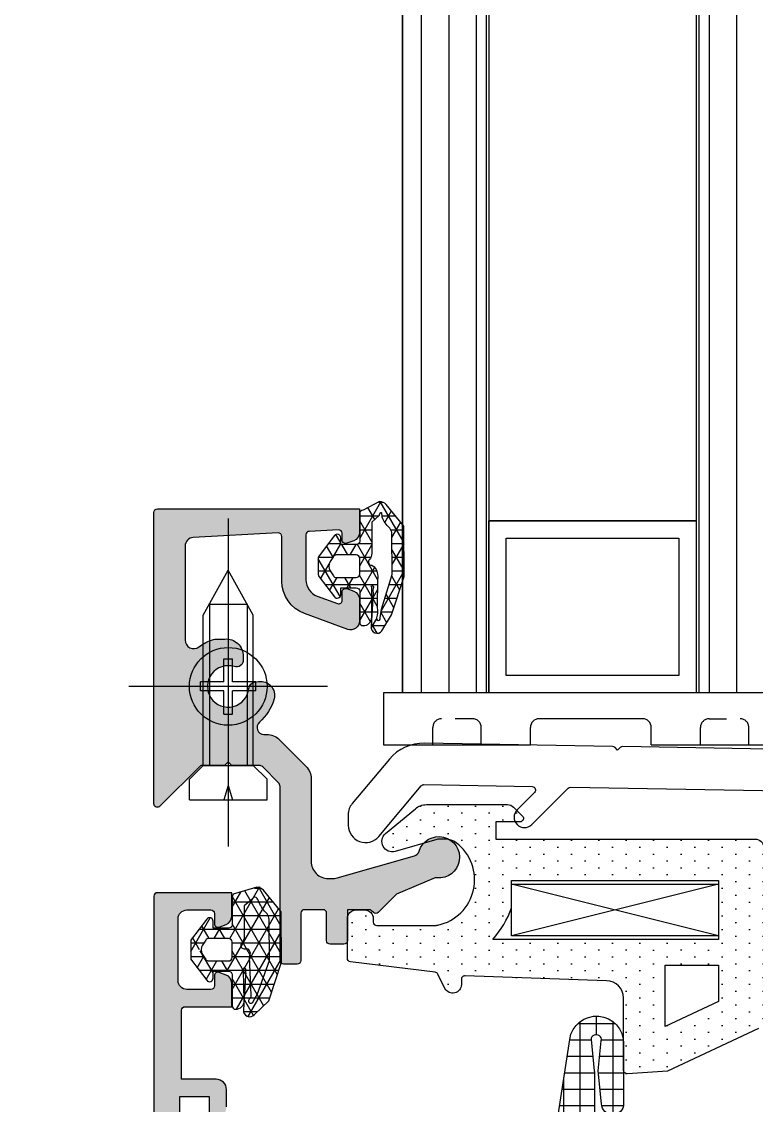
# Model space of a CAD drawing. Header units: inches. Extents: x 21 to 38546, y 13 to 15001.
# Drawn here: x 3337.73 to 3341.99, y 1375.44 to 1381.71 of the extents above; entities that cross this region are included whole.
import ezdxf

# ---------------------------------------------------------------- set-up
doc = ezdxf.new("R2010")
doc.units = ezdxf.units.IN
doc.header["$MEASUREMENT"] = 0
doc.set_wipeout_variables(frame=1)
for name, pattern in [('ACANSTGB', [0.35433070866, 0.15748031496, -0.03937007874, 0.03937007874, -0.03937007874, 0.03937007874, -0.03937007874]), ('AM_ISO08W050', [18, 12, -1.5, 3, -1.5]), ('AM_ISO08W050x2', [9, 6, -0.75, 1.5, -0.75])]:
    doc.linetypes.add(name, pattern=pattern)
for name, color, linetype, lineweight in [('Z_MİM_-KM-GLAZ', 8, 'Continuous', 25), ('Z_MİM_aksesuar_k', 8, 'Continuous', 25), ('Z_MİM_AM_4N', 8, 'Continuous', 25), ('Z_MİM_AM_7N', 8, 'AM_ISO08W050', 25), ('Z_MİM_fitiller_k', 8, 'Continuous', 25), ('Z_MİM_hatch_k', 8, 'Continuous', 25), ('Z_MİM_PROFIL', 8, 'Continuous', 25)]:
    doc.layers.add(name, color=color, linetype=linetype, lineweight=lineweight)

# ---------------------------------------------------------------- blocks, each defined once
blk = doc.blocks.new('*U147')
blk.add_wipeout([(159.9999999999272, 5.000000000788674), (160.0000000001746, -36.50000000109577), (-5.820766091346741e-11, -36.500000001575984), (2.3283064365386963e-10, 5.000000000788674)])
at = {"layer": 'Z_MİM_fitiller_k'}
h = blk.add_hatch(dxfattribs=at)
h.set_pattern_fill('NET', color=256, scale=0.03, angle=-1.27e-14, style=0)
h.set_pattern_definition([(180, (113.319972989324, -112.988790811365), (0, 0.09525), []), (90, (113.319972989324, -112.988790811365), (0.09525, 0), [])])
h.paths.add_polyline_path([(76.26180241584079, -10.80798833752202, -0.9384669523126753), (76.28656220644478, -10.49560838893672), (76.63436021868837, -10.49560838893672, -1), (76.63436021868837, -10.62335605663398), (76.44442334499908, -10.64331922647694), (76.26928436370798, -10.62491137779002, 1.054490106068967), (76.26275807145285, -10.68436754134168), (76.44493617907864, -10.6654572355576, -0.0255410033868164), (76.46532903764164, -10.66441484741086), (77.4126516864053, -10.66441484741086, 0.4142135623730863), (77.6126516864053, -10.46441484741086), (77.6126516864053, -10.23460641512798, -0.4142135623728286), (77.7126516864053, -10.13460641512797), (77.74265168640994, -10.13460641512797, -0.4142135623746352), (77.76265168642857, -10.15460641512332), (77.76265168642857, -10.26460641510935, 0.3924137701569417), (77.78115312285954, -10.28455019379186, 0.0100572451269826), (77.7826516864239, -10.28560838871786), (77.90265168641926, -10.28560838871786, 0.0796367909168971), (77.90890268572836, -10.28460641512798), (77.94265168640995, -10.28460641512798), (77.94265168640995, -10.23355094194563, -0.6128139289239697), (77.97440800975309, -10.21737105129438), (78.05759794410552, -10.28842471637914, -0.219401871965335), (78.09265168640995, -10.36446407209301), (78.09265168640995, -10.56675270535203, -0.2194018750870747), (78.05759794319745, -10.64279206181096), (77.97440802388591, -10.71384571234381, -0.612813920725722), (77.94265170093858, -10.69766582138987), (77.94265170093858, -10.64661044511163), (77.90890293746487, -10.64661044511163, 0.07964012461228), (77.90265168641926, -10.64560838870389), (77.7826516864239, -10.64560838870389, 0.4142135623385485), (77.76265168642857, -10.66560838869924), (77.76265168642857, -11.01733961524593, 0.3178372451861038), (77.74265168640994, -11.04562388649361), (77.74265168640994, -11.10474689065164, 0.1754523787634222), (77.74960504804041, -11.12395242264179), (77.76265168642857, -11.13960838872158), (77.76265168642857, -11.14221097836422, 0.1754523787611168), (77.78582955846795, -11.2062294183314), (77.82801517493789, -11.25685215811396, -0.1754523787606751), (77.83265074935042, -11.2696558461074), (77.83265074935042, -11.34441484741552, -0.4142135623729288), (77.8126507493551, -11.36441484741085), (77.79782103452598, -11.36441484741085, -0.2933329153560253), (77.70690280230481, -11.3060546726702), (77.61582158863311, -11.10718393088468, 0.2523722057577324), (77.46436226411024, -10.99278396847808)])
h.paths.add_polyline_path([(77.81765168545535, -10.55261036274174), (77.92965169990202, -10.55261036274174, 0.4142128141114177), (77.9946516998927, -10.48761052880587), (77.9946516998927, -10.48761036275105), (77.99465181288542, -10.44360636803472, 0.4142137214709829), (77.92965181287144, -10.37860633274691), (77.81765179842478, -10.37860633274691, 0.4142128104179171), (77.7526517984341, -10.44360616586788), (77.75265168544136, -10.48761032745393, 0.4142137214664749)], flags=16)
at = {"layer": 'Z_MİM_hatch_k'}
h = blk.add_hatch(dxfattribs=at)
h.set_pattern_fill('DOTS', color=256, scale=0.05, angle=-1.27e-14, style=0)
h.set_pattern_definition([(180, (119.4037576818722, -103.0068302886556), (-0.0396875, 0.079375), [0, -0.079375])])
h.paths.add_polyline_path([(75.14265168640995, -9.185608388717867, 0.1787385444028137), (75.26265168640529, -9.510569924909262), (75.26265168640529, -9.673935012194905), (75.14829389926743, -9.683940022160877, 0.3888787318532396), (75.10265168641926, -9.7337497570567), (75.10265168641926, -11.23560838871786), (75.00265168641927, -11.23560838871786), (75.00265168641927, -11.09560838872717, 0.6681786379181335), (74.9685095507768, -11.08146625310333), (74.91729634735965, -11.13267945652046, 0.1989123673797937), (74.90265168641926, -11.16803479558007), (74.90265168641926, -11.6376460603919, 0.1763269807082119), (74.92604724209522, -11.70192482134013), (75.07058284495724, -11.8741756452961, 0.8106467724723245), (75.17418663325951, -11.81895002487732), (75.10265168641926, -11.57142544090898), (75.10265168641926, -11.52565470168052, -0.1637529568012499), (75.12299791189145, -11.46519582139012, -0.657279061121785), (75.60265168641926, -11.58328902674989), (75.60265168641926, -11.94560838872718), (75.56265168640527, -11.94560838872718, 0.4142135623730951), (75.51265168640529, -11.99560838872717), (75.51265168640529, -12.04560838872717, 0.4142135623731785), (75.56265168640527, -12.09560838872717), (75.79265168640995, -12.09560838872717, 0.3788661086959389), (75.8125026094378, -12.07804577560314), (75.87406745931366, -11.57664031046593), (75.96668858370974, -11.53032974826789, 0.7914183192452735), (75.94432790394637, -11.43560838871787), (75.89335645659594, -11.43560838871787), (75.89401739413152, -11.41665692296961, -0.0436837065172995), (75.89413896658225, -11.41317100185119), (75.92265168641461, -10.59560838872717, -0.4142135623731366), (76.02265168641459, -10.49560838872718), (76.44120431219928, -10.49560838872718, 0.4348123749606509), (76.46115559322061, -10.47421325924956), (76.44495196355274, -10.24249055939877), (76.19871517751595, -9.714434067673624, 0.267949192431423), (76.15775757530936, -9.685755245854722), (76.02265168641459, -9.673935012194905), (76.02265168641459, -9.510569924909262, 0.1787385444025312), (76.14265168640995, -9.185608388717867), (76.14265168640995, -8.815608388722524, 0.4142135623730533), (76.04265168640995, -8.715608388722515), (75.24265168640994, -8.715608388722515, 0.4142135623730744), (75.14265168640995, -8.815608388722524)])
h.paths.add_polyline_path([(75.38265168640065, -8.955608388736492), (75.90265168641926, -8.955608388736492), (75.90265168641926, -9.185608388717867, -0.2134217652836644), (75.81598501974949, -9.3794009467602, 0.2134217652836706), (75.78265168640064, -9.453936546017992), (75.78265168640064, -9.545608388727176), (75.50265168641927, -9.545608388727176), (75.50265168641927, -9.453936546017992, 0.2134217652836691), (75.4693183530704, -9.3794009467602, -0.2134217652836652), (75.38265168640065, -9.185608388717867)], flags=16)
h.paths.add_polyline_path([(75.34265168640995, -9.94560838872718), (75.68265168640062, -9.94560838872718), (75.68265168640062, -11.25385918310063, 0.1052949977747343), (75.50030975624685, -11.14560838872717), (75.34265168640995, -11.14560838872717)], flags=16)
h.paths.add_polyline_path([(75.83265168640064, -9.94560838872718), (76.04170283324783, -9.94560838872718), (76.18625820727321, -10.25560838873649), (75.83265168640064, -10.25560838873649)], flags=16)
h = blk.add_hatch(dxfattribs=at)
h.set_pattern_fill('NET3', color=256, scale=0.025, angle=89.99999999999999, style=0)
h.set_pattern_definition([(90, (-147400.9116355476, -66468.22480817582), (-0.079375, 0), []), (149.9999999999999, (-147400.9116355476, -66468.22480817582), (-0.0396875, -0.0687407664253898), []), (210, (-147400.9116355476, -66468.22480817582), (0.0396875, -0.0687407664253899), [])])
h.paths.add_polyline_path([(73.58241674877934, -11.7660010254957), (73.80454994941827, -11.83983943266945), (73.89710411255945, -11.89517842009815, -0.7702234241018627), (73.87018898191162, -11.95741342674159), (73.67422835476464, -11.94664450711721, -0.0006406272235412), (73.67410242556359, -11.94666812822839, -0.1257904772710704), (73.64939034216803, -11.94503158584854, 0.8555699995164774), (73.63719439535635, -11.95779333140386, -0.1962615682786721), (73.65609261899955, -11.95408433638664), (73.81982485362094, -11.95470410809071, -0.4117632478994036), (73.8673703640117, -12.00467025563272, -0.4056575530331353), (73.84737894838908, -12.02408433640526), (73.66737894838442, -12.02408433640526, 0.414213562373761), (73.64737894838908, -12.04408433637732), (73.64737894838908, -12.13435133586323), (73.68739303488981, -12.13435133586323, -0.7159756942959973), (73.69959401007509, -12.17019861336017), (73.58304400091292, -12.25993161392549, -0.1655176740834594), (73.57084302577422, -12.26408433639595), (73.47391486886191, -12.26408433639595, -0.1655176740834616), (73.4617138937232, -12.25993161392549), (73.34516388456103, -12.17019861336017, -0.715975694295998), (73.3573648597463, -12.13435133586323), (73.39737894838908, -12.13435133586323), (73.39737894838908, -12.04408433637732, 0.4142135623727623), (73.37737894839374, -12.02408433640526), (73.21737894838442, -12.02408433640526, -0.4142135623729288), (73.19737894838909, -12.00408433638664), (73.14823437345913, -11.90881868573056, -0.2183144970098696), (73.16560371703234, -11.87093412079998), (73.29006080942926, -11.76848471574635)])
h.paths.add_polyline_path([(73.3346296052332, -11.8381086105263, 0.1774617136557717), (73.30242370512569, -11.85022224136779), (73.28598595642252, -11.8643803696396, -0.2035105820344177), (73.21925113977629, -11.89586035171675, 0.7326565381488181), (73.21316992567155, -11.90332560171524, 0.4103633607472748), (73.21989094064338, -11.90812410309596, 0.4164829174914815), (73.22836157287237, -11.91153984591515), (73.26737894838442, -11.95408433638664), (73.44811302929881, -11.95408433638664, -0.1962615682788122), (73.48310573989292, -11.96837005068232, 0.6644946977371342), (73.51710282413987, -11.95408433638664), (73.52518983612535, -11.94033085417618, -0.2190930893685969), (73.59873333213615, -11.92037683094537), (73.76213560843605, -11.9224759479534, -0.1376462474072802), (73.82062064179917, -11.92686642250197, 1.387643710251261), (73.82168633566471, -11.90580573843476), (73.77145886154612, -11.89722797139698), (73.57099198006324, -11.83610060983488)], flags=16)
h.paths.add_polyline_path([(73.45737894837511, -12.04408433637732), (73.45737894837511, -12.15986787330044, 0.2558587809020803), (73.46660558265866, -12.17671823208371), (73.49544553287559, -12.19515720631612, 0.2923544259041921), (73.54931236050324, -12.19515720671194), (73.57815231388669, -12.17671823124552, 0.2558587844404029), (73.58737894837977, -12.15986787234584), (73.58737894837977, -12.04408433637732, 0.4142135623729288), (73.56737894838444, -12.02408433640526), (73.47737894839373, -12.02408433640526, 0.4142135623729288)], flags=16)
h = blk.add_hatch(dxfattribs=at)
h.set_pattern_fill('NET3', color=256, scale=0.025, angle=89.99999999999999, style=0)
h.set_pattern_definition([(90, (-147400.1068613785, -66467.18749239597), (-0.079375, 0), []), (149.9999999999999, (-147400.1068613785, -66467.18749239597), (-0.0396875, -0.0687407664253898), []), (210, (-147400.1068613785, -66467.18749239597), (0.0396875, -0.0687407664253899), [])])
h.paths.add_polyline_path([(75.86767063759034, -12.78316386914963), (75.86767063759034, -12.87343086863552), (75.90768472413765, -12.87343086863552, -0.7159756942820561), (75.91988569927634, -12.90927814615576), (75.79794191262917, -13.00316386916825), (75.68739936045603, -13.00316386916825), (75.56545557378558, -12.90927814615576, -0.715975694318572), (75.57765654892427, -12.87343086863552), (75.61767063759034, -12.87343086863552), (75.61767063759034, -12.78316386914963, 0.4142135623730951), (75.597670637595, -12.76316386915428), (75.42354391346453, -12.76316386915428), (75.3758102245978, -12.60061850277857), (75.52321477375227, -12.47927942867541), (75.81557071307905, -12.47679573842475), (76.03770391374124, -12.55063414559851), (76.117395801784, -12.63425795287044, -0.6970673224272581), (76.09713187251471, -12.69685847298393), (76.06876807186053, -12.72319400091805, -0.9729203204206934), (76.06767063759034, -12.76316386915428), (75.88767063758569, -12.76316386915428, 0.4142135623730951)])
h.paths.add_polyline_path([(75.80767063760429, -12.76316386915428), (75.80767063760429, -12.90989866687602), (75.74267063563457, -12.95145675903336), (75.67767063759966, -12.90989866757451), (75.67767063759966, -12.76316386915428)], flags=16)
h.paths.add_polyline_path([(76.00498600058489, -12.65472455080749, -0.1671280300204171), (76.02159692685818, -12.65764938399812), (76.01953244762262, -12.65407477659323)], flags=16)
at = {"layer": 'Z_MİM_PROFIL'}
h = blk.add_hatch(color=256, dxfattribs=at)
h.paths.add_polyline_path([(79.79436741516692, -11.36560838869924), (78.91265168640528, -11.36560838869923), (78.03093595766694, -11.36560838869923, -0.8430389971078458), (77.97265168641461, -11.3556083887132), (77.97265168641461, -11.33560838871786), (78.02976860107155, -11.12244516126962), (78.0579239364597, -11.11490096189232, 0.5731460966447334), (78.06690186959456, -11.08157513251213), (78.02786092852475, -11.04253419146558, 0.1763269807107753), (78.01546190775697, -11.03675243312177), (77.77526635871033, -11.01573804556543, 0.4400105308898908), (77.74265168640994, -11.04562388649361), (77.74265168640994, -11.10474689065164, 0.1754523787634017), (77.74960504804041, -11.12395242264179), (77.84265168640995, -11.23560838871786), (77.84265168640995, -11.36721678839681), (77.7463933707564, -11.38246260783785, 0.3689194771093498), (77.71265074935508, -11.421970141471), (77.71265074935508, -11.5434659565814, 0.4610063144275281), (77.75890812795842, -11.58297349019126), (78.08952112299156, -11.53060953600948, -0.461006314427708), (78.11264981228159, -11.55036330281442), (78.11264981228159, -12.25561026283691), (78.14264793816254, -12.28560838871786), (78.11264981228159, -12.31560651459881), (78.11264981228159, -13.04560838872717), (77.75265168641927, -13.04560838872717), (77.75265168641927, -12.85560838873648, 0.4142135623730949), (77.69265168640995, -12.79560838872717), (77.57265168641459, -12.79560838872717, 0.4142135623733172), (77.51265168640529, -12.85560838873648), (77.51265168640529, -12.89560838872717), (77.6326516864239, -12.89560838872717), (77.6326516864239, -13.06560838872252), (76.59265168640995, -13.06560838872252), (76.59265168640995, -12.89560838872717), (76.7126516864053, -12.89560838872717), (76.7126516864053, -12.85560838873648, 0.4142135623733172), (76.65265168641926, -12.79560838872717), (76.55265168641927, -12.79560838872717, 0.4142135623724292), (76.49265168640994, -12.85560838873648), (76.49265168640994, -13.05560838873649), (76.09265168640995, -13.05560838873649, -0.4142135623721794), (76.07265168641457, -13.03560838871786), (76.07265168641457, -12.76560838872251), (75.93589650770882, -12.76560838872251, 0.3129018860481769), (75.88906289824517, -12.79809801965172), (75.87391824262448, -12.83860424109885, 0.5233430778442544), (75.89265168640995, -12.86560838872252), (75.95265168641927, -12.86560838872252, -0.414213562372887), (75.9726516864146, -12.88560838871785), (75.9726516864146, -13.02560838870855, -0.4142135623731618), (75.92265168641461, -13.07560838870854), (75.56265168640527, -13.07560838870854, -0.4142135623730951), (75.51265168640529, -13.02560838870855), (75.51265168640529, -12.88560838871785, -0.4142135623730951), (75.53265168642392, -12.86560838872252), (75.59265168640995, -12.86560838872252, 0.5233430778443291), (75.6113851301954, -12.83860424109885), (75.5962404745747, -12.79809801965172, 0.3129018860480437), (75.54940686511108, -12.76560838872251), (75.4126516864053, -12.76560838872251), (75.4126516864053, -13.19560838872718, 0.4142135623730951), (75.43265168642392, -13.21560838872251), (82.39265168640995, -13.21560838872253, 0.4142135623722627), (82.41265168640528, -13.19560838872718), (82.41265168640528, -12.76560838872252), (82.27589650769949, -12.76560838872252, 0.3129018860483042), (82.22906289825914, -12.79809801965172), (82.21391824263846, -12.83860424109886, 0.5233430778443291), (82.23265168642392, -12.86560838872252), (82.29265168640995, -12.86560838872252, -0.4142135623722627), (82.3126516864053, -12.88560838871787), (82.3126516864053, -13.02560838870855, -0.4142135623730951), (82.26265168640528, -13.07560838870856), (81.90265168641928, -13.07560838870856, -0.4142135623731282), (81.85265168641926, -13.02560838870855), (81.85265168641926, -12.88560838871787, -0.4142135623744271), (81.87265168641459, -12.86560838872252), (81.93265168642392, -12.86560838872252, 0.5233430778433408), (81.95138513020937, -12.83860424109886), (81.9362404745887, -12.79809801965172, 0.3129018860482419), (81.88940686512504, -12.76560838872252), (81.75265168641926, -12.76560838872252), (81.75265168641926, -13.03560838871786, -0.4142135623730951), (81.73265168642394, -13.05560838873649), (81.33265168642392, -13.05560838873649), (81.33265168642392, -12.8556083887365, 0.414213562373095), (81.27265168641459, -12.79560838872717), (81.17265168641461, -12.79560838872717, 0.4142135623735391), (81.1126516864053, -12.8556083887365), (81.1126516864053, -12.89560838872717), (81.23265168642392, -12.89560838872717), (81.23265168642392, -13.06560838872252), (80.19265168640995, -13.06560838872252), (80.19265168640995, -12.89560838872717), (80.31265168640527, -12.89560838872717), (80.31265168640527, -12.8556083887365, 0.4142135623726512), (80.25265168641928, -12.79560838872717), (80.13265168642388, -12.79560838872717, 0.4142135623733723), (80.07265168641457, -12.8556083887365), (80.07265168641457, -13.04560838872717), (79.71265356052898, -13.04560838872717), (79.71265356052898, -12.31560651459882), (79.68265543467132, -12.28560838871786), (79.71265356052898, -12.25561026283691), (79.71265356052898, -11.55036330281442, -0.4610063144275047), (79.7357822498423, -11.53060953600949), (80.06639524487544, -11.58297349019128, 0.4610063144277004), (80.11265262347878, -11.5434659565814), (80.11265262347878, -11.421970141471, 0.3689194771094593), (80.07891000207745, -11.38246260783786), (79.98265168642392, -11.36721678839681), (79.98265168642392, -11.23560838871786), (80.07569832479346, -11.12395242264179, 0.175452378762938), (80.08265168642392, -11.10474689065164), (80.08265168642392, -11.04562388649361, 0.4400105308894535), (80.05003701412352, -11.01573804556543), (79.8098414650769, -11.03675243312179, 0.1763269807108412), (79.79744244428583, -11.04253419146559), (79.75840150323928, -11.08157513251214, 0.5731460966434648), (79.76737943637417, -11.11490096189233), (79.79553477176229, -11.12244516126962), (79.85265168641926, -11.33560838871787), (79.85265168641926, -11.3556083887132, -0.8430389971075625)])
h.paths.add_polyline_path([(79.54265356053365, -11.52560838870855), (79.54265356053365, -11.72560838870855), (79.5726535605383, -11.72560838870855), (79.5726535605383, -12.84560838872718), (79.54265356053365, -12.84560838872718), (79.54265356053365, -13.04560838872717), (78.91265168640528, -13.04560838872717), (78.28264981230022, -13.04560838872717), (78.28264981230022, -12.84560838872717), (78.25264981229556, -12.84560838872717), (78.25264981229556, -11.72560838870855), (78.28264981230022, -11.72560838870855), (78.28264981230022, -11.52560838870855), (78.91265168640528, -11.52560838870855)], flags=16)
blk.add_hatch(color=256, dxfattribs=at).paths.add_polyline_path([(74.6758206001832, -12.94496769181137), (74.6758206001832, -12.80682159215362), (74.65460739674745, -12.78560838871786), (74.6758206001832, -12.7643951852821), (74.6758206001832, -12.60739409867824, -0.1989123673796583), (74.68460739675209, -12.58618089524248), (74.77638181153452, -12.49440648046007, -0.1989123673796573), (74.79759501497028, -12.48561968389117), (75.80579323627751, -12.48561968389117, 0.4142135623730951), (75.82579323627287, -12.46561968389584), (75.82579323627287, -12.38561968389118, 0.4142135623730951), (75.80579323627751, -12.36561968389583), (75.53092313465896, -12.36561968389583, -0.3985597294799732), (75.5109520073165, -12.34669396132381), (75.5109520073165, -12.23560838871786, -0.4142135623730951), (75.53095200731184, -12.21560838872251), (75.6909422974917, -12.21560838872251, 0.4142135623730951), (75.71094229748705, -12.19560838872718), (75.71094229748705, -12.11572705977747, 0.4141803693271335), (75.69094456407474, -12.09572705989854), (75.51094857520657, -12.09570666104706), (75.51096146017079, -11.9691326833578, -0.1989153645609582), (75.5168209272786, -11.95499098105506), (75.52682206049793, -11.94499211441876, 0.4142135626245717), (75.52682526594725, -11.91670784335734), (75.42048987735761, -11.81034835018369), (75.32992892590119, -11.59693287592532, -0.1254158171072058), (75.32694182136328, -11.5774042194957, 2.106030981733381), (75.17203190025174, -11.68032756806502, -0.2530742781452963), (75.19865604670484, -11.70751779852585), (75.32710330028785, -12.15565828005934, -0.0699239148888757), (75.33097400701371, -12.18322130129823), (75.33097172082634, -12.20567944538931, -0.4142169399714054), (75.23096038837684, -12.3056692650091), (74.75204755055019, -12.30561499004403, 0.1989418209201258), (74.68132553949253, -12.33490431127289), (74.52510992205934, -12.49111992870608, 0.1989123673893419), (74.49582060017855, -12.56183060682529), (74.49582060017855, -12.57884637196699, -0.6935635662320365), (74.42564363837009, -12.60510186618345, 0.1483543887767442), (74.29037604836049, -12.5202552256888, 0.5442046013671228), (74.19035762912827, -12.60996363028103), (74.19394230275647, -12.6325963689495, 0.3419987133351463), (74.22963163376552, -12.66615633997286, -2.811597421770104), (74.10351998122641, -12.75019988548161, 0.5049270827221914), (74.06530096632196, -12.69839705103227), (74.04364493683677, -12.69839705103227, 0.4358026577830474), (73.94391231449553, -12.80570485808572), (73.94391231449553, -12.85582476302666, 0.0760027641212679), (73.94619641845347, -12.87076441713293, 0.0842855562612514), (73.98954143932788, -12.95575764244573, -0.6167473776035484), (73.94942993290024, -13.03560838871786), (73.40556359634502, -13.03560838871786, -0.3989595459730369), (73.35563211961416, -12.98822518654783), (73.32987002342706, -12.49665510784985, -0.4296339059675331), (73.34984261411006, -12.47560838870855), (73.60848247151587, -12.47560838870855, 0.3152987888766703), (73.7964209956699, -12.34401241738965), (73.88788781528126, -12.09270939589629, 0.5205670505544223), (73.84090318422531, -12.02560838870855), (73.71414800552884, -12.02560838870855, 0.3129018860615769), (73.66731439606521, -12.05809801966102), (73.65216974044449, -12.09860424110816, 0.5233430778285876), (73.67090318422997, -12.12560838870854), (73.71964926830258, -12.12560838870854, -0.5205670505590173), (73.7384431207203, -12.15244879159296), (73.69572698749835, -12.26981040304677, -0.3152987888726921), (73.60175772543299, -12.33560838871786), (73.34040921385167, -12.33560838871786, -0.398959546003248), (73.32043662314534, -12.31665510782191), (73.31152730068423, -12.14665510784985, -0.4296339059366617), (73.33149989136724, -12.12560838870854), (73.37090318422996, -12.12560838870854, 0.5233430778285851), (73.38963662801542, -12.09860424110816), (73.37449197239475, -12.05809801966102, 0.3129018860615789), (73.32765836293109, -12.02560838870855), (73.19090318422529, -12.02560838870855), (73.19090318422529, -13.19560838872718, 0.4142135623730951), (73.21090318422065, -13.21560838872251), (74.8981770258746, -13.21560838872251, 0.6681786379370993), (74.91231916149844, -13.18146625310333)])
at = {"linetype": 'ACANSTGB', "ltscale": 0.01}
for p, q in [((74.55579896337585, -9.770608388727174), (74.45579896337587, -9.770608388727174)), ((74.40579896337584, -10.00060838870855), (74.40579896337584, -9.82060838872718)), ((74.55579896337585, -10.05060838870855), (74.45579896337587, -10.05060838870855)), ((74.55579896337585, -11.32060838872718), (74.45579896337587, -11.32060838872718)), ((74.40579896337584, -11.37060838872717), (74.40579896337584, -11.55060838870855)), ((74.55579896337585, -11.60060838870855), (74.45579896337587, -11.60060838870855))]:
    blk.add_line(p, q, dxfattribs=at)
for p, q in [((74.55579896337585, -10.33560838871786), (74.45579896337587, -10.33560838871786)), ((74.40579896337584, -10.38560838871786), (74.40579896337584, -10.98560838871786)), ((74.55579896337585, -11.03560838871786), (74.45579896337587, -11.03560838871786)), ((74.6758206001832, -12.64060838872251), (74.75582060018786, -12.56060838871787)), ((74.8758206001832, -12.56060838871787), (74.75582060018786, -12.56060838871787)), ((74.8758206001832, -13.01060838871785), (74.8758206001832, -12.56060838871787)), ((73.80582060018787, -12.64060838872251), (73.54582060017857, -12.78560838871786)), ((74.6758206001832, -12.64060838872251), (73.80582060018787, -12.64060838872251)), ((74.24367702588205, -12.62560838873183), (74.19267702588112, -12.62560838873183)), ((74.19267702588112, -12.62560838873183), (74.19267702588112, -12.76010838872904)), ((74.24367702588205, -12.62560838873183), (74.24367702588205, -12.76010838872904)), ((74.6758206001832, -12.93060838873649), (74.6758206001832, -12.64060838872251)), ((73.80582060018787, -12.93060838873649), (73.54582060017857, -12.78560838871786)), ((74.05817702588392, -12.81110838872996), (74.05817702588392, -12.76010838872904)), ((74.19267702588112, -12.76010838872904), (74.05817702588392, -12.76010838872904)), ((74.37817702587927, -12.76010838872904), (74.24367702588205, -12.76010838872904)), ((74.37817702587927, -12.81110838872996), (74.37817702587927, -12.76010838872904)), ((74.79245592072839, -12.78560838871786), (74.8758206001832, -12.76040381617064)), ((74.79245592072839, -12.78560838871786), (74.8758206001832, -12.81082694409565)), ((74.19267702588112, -12.81110838872996), (74.05817702588392, -12.81110838872996)), ((74.19267702588112, -12.81110838872996), (74.19267702588112, -12.94560838872718)), ((74.24367702588205, -12.81110838872996), (74.24367702588205, -12.94560838872718)), ((74.37817702587927, -12.81110838872996), (74.24367702588205, -12.81110838872996)), ((74.6758206001832, -12.93060838873649), (73.80582060018787, -12.93060838873649)), ((74.24367702588205, -12.94560838872718), (74.19267702588112, -12.94560838872718)), ((74.6758206001832, -12.93060838873649), (74.75582060018786, -13.01060838871785)), ((74.8758206001832, -13.01060838871785), (74.75582060018786, -13.01060838871785))]:
    blk.add_line(p, q)
blk.add_lwpolyline([(74.55579896337585, -10.33560838871786), (74.55579896337585, -9.485608388717864), (74.25579896337584, -9.485608388717864), (74.25579896337584, -11.88560838871785), (74.55579896337585, -11.88560838871785), (74.55579896337585, -11.03560838871786)])
blk.add_circle((74.21817702586995, -12.78560838871786), 0.225)
for centre, start, end in [((74.45579896337587, -9.82060838872718), 90.00000000000006, 180), ((74.45579896337587, -10.00060838870855), 180, 270), ((74.45579896337587, -11.37060838872717), 90.00000000000006, 180), ((74.45579896337587, -11.55060838870855), 180, 270)]:
    blk.add_arc(centre, 0.05, start, end, dxfattribs=at)
for centre, start, end in [((74.45579896337587, -10.38560838871786), 90.00000000000006, 180), ((74.45579896337587, -10.98560838871786), 180, 270)]:
    blk.add_arc(centre, 0.05, start, end)
at = {"layer": 'Z_MİM_aksesuar_k'}
for p, q in [((74.25579896337584, -9.575608388708543), (74.25579896337584, -11.77560838870855)), ((14.77162963617591, -9.84252362419069), (74.25579896337584, -9.842523624190704)), ((75.6626516864053, -9.94560838872718), (75.3626516864053, -11.14560838872717)), ((75.3626516864053, -9.94560838872718), (75.6626516864053, -11.14560838872717)), ((14.77162963617591, -10.00127362418138), (74.25579896337584, -10.00127362418139)), ((14.77162963617591, -10.06002362417206), (74.25579896337584, -10.06002362417207)), ((14.77162963617591, -10.07560838870853), (74.25579896337584, -10.07560838870854)), ((73.26011737383669, -10.07560838870854), (73.26011737383669, -11.27560838870855)), ((14.77162963617591, -11.27560838870853), (74.25579896337584, -11.27560838870855)), ((14.77162963617591, -11.291193153245), (74.25579896337584, -11.29119315324502)), ((14.77162963617591, -11.34994315325897), (74.25579896337584, -11.34994315325899)), ((14.77162963617591, -11.50869315327294), (74.25579896337584, -11.50869315327295)), ((14.77162963617591, -11.66744315326363), (74.25579896337584, -11.66744315326365)), ((14.77162963617591, -11.77560838870853), (74.25579896337584, -11.77560838870855)), ((74.25579896337584, -11.77560838870855), (14.77162963617591, -11.77560838870853))]:
    blk.add_line(p, q, dxfattribs=at)
for points in [[(75.6626516864053, -11.14560838872717), (75.3626516864053, -11.14560838872717), (75.3626516864053, -9.94560838872718), (75.6626516864053, -9.94560838872718)], [(73.26011737383669, -10.07560838870854), (74.25579896337584, -10.07560838870854), (74.25579896337584, -11.27560838870855), (73.26011737383669, -11.27560838870855)], [(73.36011737383669, -10.17560838870855), (74.15579896337584, -10.17560838870855), (74.15579896337584, -11.17560838870855), (73.36011737383669, -11.17560838870855)]]:
    blk.add_lwpolyline(points, close=True, dxfattribs=at)
at = {"layer": 'Z_MİM_AM_4N'}
for p, q in [((73.74126887604359, -12.67660838873276), (74.6758206001832, -12.67660838873276)), ((73.74126887604359, -12.89460838872624), (73.74126887604359, -12.67660838873276)), ((73.74126887604359, -12.89460838872624), (74.6758206001832, -12.89460838872624))]:
    blk.add_line(p, q, dxfattribs=at)
at = {"layer": 'Z_MİM_AM_7N', "linetype": 'AM_ISO08W050x2'}
for p, q in [((74.21817702586995, -12.21060838871786), (74.21817702586995, -13.36060838871786)), ((73.24582060017855, -12.78560838871786), (75.14582060017855, -12.78560838871786)), ((73.64317702586995, -12.78560838871786), (74.79317702586995, -12.78560838871786))]:
    blk.add_line(p, q, dxfattribs=at)
at = {"layer": 'Z_MİM_fitiller_k'}
blk.add_lwpolyline([(77.46436226411024, -10.99278396847808), (76.26180241584079, -10.80798833752202, -0.9384669523134814), (76.28656220644478, -10.49560838893672), (76.63436021868837, -10.49560838893672, -0.9999999999999998), (76.63436021868837, -10.62335605663398), (76.44442334499908, -10.64331922647694), (76.26928436370798, -10.62491137779002, 1.054490106067112), (76.26275807145285, -10.68436754134168), (76.44442334499908, -10.66551046832615, -0.0261859215692513), (76.46532903764164, -10.66441484741086), (77.4126516864053, -10.66441484741086, 0.4142135623730862)], format="xyb", dxfattribs=at)
for points in [[(73.39737894838908, -12.04408433637732), (73.39737894838908, -12.13435133586323), (73.3573648597463, -12.13435133586323, 0.715975694295998), (73.34516388456103, -12.17019861336017), (73.4617138937232, -12.25993161392549, 0.1655176740834616), (73.47391486886191, -12.26408433639595), (73.57084302577422, -12.26408433639595, 0.1655176740834594), (73.58304400091292, -12.25993161392549), (73.69959401007509, -12.17019861336017, 0.7159756942959975), (73.68739303488981, -12.13435133586323), (73.64737894838908, -12.13435133586323), (73.64737894838908, -12.04408433637732, -0.414213562373761), (73.66737894838442, -12.02408433640526), (73.84737894838908, -12.02408433640526, 0.4142135623730951), (73.86737894838444, -12.00408433638664, 0.4230581993031068), (73.81735473884036, -11.95469475803117), (73.65609261899955, -11.95408433638664, 0.1962615682786721), (73.63719439535635, -11.95779333140386, -0.661043752728607), (73.64529819270828, -11.9434906592142, 0.1480780811280966), (73.67410366273252, -11.9466678977959, 0.0006343350210416), (73.67422835476464, -11.94664450711721), (73.87018898191162, -11.95741342674159, 0.7702234241018636), (73.89710411255945, -11.89517842009815), (73.80454994941827, -11.83983943266945), (73.58241674877934, -11.7660010254957), (73.29006080942926, -11.76848471574635), (73.16560371703234, -11.87093412079998, 0.2183144970098696), (73.14823437345913, -11.90881868573056), (73.19737894838909, -12.00408433638664, 0.4142135623729287), (73.21737894838442, -12.02408433640526), (73.37737894839374, -12.02408433640526, -0.4142135623727621)], [(73.82168633566471, -11.90580573843476), (73.77145886154612, -11.89722797139698), (73.57099198006324, -11.83610060983488), (73.3346296052332, -11.8381086105263, 0.1774617136563931), (73.30242370512569, -11.85022224136779), (73.28598595642252, -11.8643803696396, -0.2035105820344177), (73.21925113977629, -11.89586035171675, 0.7326565381488181), (73.21316992567155, -11.90332560171524, 0.4103633607472749), (73.21989094064338, -11.90812410309596, 0.4164829174914815), (73.22836157287237, -11.91153984591515), (73.26737894838442, -11.95408433638664), (73.44811302929881, -11.95408433638664, -0.1962615682788122), (73.48310573989292, -11.96837005068232, 0.664494697737288), (73.51710282413987, -11.95408433638664), (73.52518983612535, -11.94033085417618, -0.219093089368458), (73.59873333213615, -11.92037683094537), (73.76213560843605, -11.9224759479534, -0.1387799835672536), (73.82107423659181, -11.92703237175161, 1.356329022827827)], [(73.49544553287559, -12.19515720631612, 0.2923544271904933), (73.54931236068948, -12.19515720659552), (73.57815231388669, -12.17671823124552, 0.2558587844405164), (73.58737894837977, -12.15986787234584), (73.58737894837977, -12.04408433637732, 0.4142135623735947), (73.56737894838444, -12.02408433640526), (73.47737894839373, -12.02408433640526, 0.4142135623729287), (73.45737894837511, -12.04408433637732), (73.45737894837511, -12.15986787330044, 0.2558587826855968), (73.46660558277505, -12.17671823215356)], [(75.61767063759034, -12.78316386914963), (75.61767063759034, -12.87343086863552), (75.57765654897084, -12.87343086863552, 0.715975694295998), (75.56545557376229, -12.90927814613246), (75.68200558294772, -12.99901114669778, 0.1655176740834616), (75.69420655808644, -13.00316386916825), (75.79113471497548, -13.00316386916825, 0.1655176740834594), (75.80333569013743, -12.99901114669778), (75.91988569929963, -12.90927814613246, 0.7159756942959975), (75.90768472409108, -12.87343086863552), (75.86767063759034, -12.87343086863552), (75.86767063759034, -12.78316386914963, -0.414213562373761), (75.88767063758569, -12.76316386915428), (76.06767063759034, -12.76316386915428, 0.4142135623730951), (76.08767063758569, -12.74316386915893, 0.4142135623726955), (76.03767063758569, -12.69316386915894), (75.86149282559053, -12.69665580722653, -0.1174482173098005), (75.84639199526282, -12.69305906221422, -0.4006050445709274), (75.86449898105347, -12.68511368772165, -0.0538558474969487), (75.89439535193378, -12.6857474305682, 0.0006343350210416), (75.89452004396587, -12.68572403988952), (76.09048067111289, -12.6964929595139, 0.7702234241018636), (76.117395801784, -12.63425795287044), (76.03770391374124, -12.55063414559851), (75.81557071307905, -12.47679573842475), (75.52321477375227, -12.47927942867541), (75.39875768135532, -12.58172883368247, 0.2183144970098696), (75.38138833775885, -12.61961339865962), (75.41767063759033, -12.74316386915893, 0.4142135623729287), (75.43767063758568, -12.76316386915428), (75.597670637595, -12.76316386915428, -0.4142135623727621)], [(76.04319805578561, -12.64152112719753), (75.99775770014384, -12.61637220620328), (75.80414594438625, -12.54689532276393), (75.5677835695329, -12.54890332343207, 0.1774617136563931), (75.53557766944868, -12.56101695427355), (75.51913992072221, -12.57517508254537, -0.0760223157008063), (75.4511203285423, -12.61378540806623, 0.3462781358712649), (75.43987006893148, -12.63839183675742, -0.0005234067189328), (75.4398499769042, -12.63836770076455, -0.025659009981974), (75.45138833777746, -12.64892590076347), (75.48767063758567, -12.69316386915894), (75.66840471850008, -12.69316386915894, -0.1962615682788122), (75.70339742911744, -12.70744958343135, 0.664494697737288), (75.7373945133644, -12.69316386915894), (75.7373945133644, -12.67207880118081, -0.3760320021622876), (75.78424227706854, -12.66458493613322), (76.00498600058489, -12.65472455080749, -0.2193720814074576), (76.02588255243609, -12.66062047958991, 1.523095922870961)], [(75.71573722210013, -12.93423673908842, 0.2923544271904933), (75.76960404991405, -12.93423673934454), (75.7984440031112, -12.91579776401782, 0.2558587844405164), (75.80767063760429, -12.89894740511813), (75.80767063760429, -12.78316386914963, 0.4142135623735947), (75.78767063758569, -12.76316386915428), (75.697670637595, -12.76316386915428, 0.4142135623729287), (75.67767063759966, -12.78316386914963), (75.67767063759966, -12.89894740607275, 0.2558587826855968), (75.68689727197633, -12.91579776490258)]]:
    blk.add_lwpolyline(points, format="xyb", close=True, dxfattribs=at)
at = {"layer": 'Z_MİM_hatch_k'}
for points in [[(76.19871517751595, -9.714434067673624), (76.44495196355274, -10.24249055939877), (76.46115559322061, -10.47421325924956, -0.4348123749606509), (76.44120431219928, -10.49560838872718), (76.02265168641459, -10.49560838872718, 0.4142135623731366), (75.92265168641461, -10.59560838872717), (75.89413896658225, -11.41317100185119, 0.4504671536907776), (75.91398988963338, -11.43560838871787), (75.94432790394637, -11.43560838871787, -0.7914183192452735), (75.96668858370974, -11.53032974826789), (75.88366623780456, -11.57184092123212, 0.2513447588947056), (75.87275958670071, -11.58729207818547), (75.8125026094378, -12.07804577560314, -0.3788661086959388), (75.79265168640995, -12.09560838872717), (75.56265168640527, -12.09560838872717, -0.4142135623731785), (75.51265168640529, -12.04560838872717), (75.51265168640529, -11.99560838872717, -0.4142135623730951), (75.56265168640527, -11.94560838872718), (75.58265168640064, -11.94560838872718, 0.4142135623731991), (75.60265168641926, -11.92560838870855), (75.60265168641926, -11.59260356458986, 0.0525781763347689), (75.60045229181414, -11.57174591412918, 0.6417532208680469), (75.12299791189145, -11.46519582139012, 0.1637529568012108), (75.10265168641926, -11.52565470168052), (75.10265168641926, -11.56434527896495, 0.0704502144376241), (75.10461741831385, -11.57822724883596), (75.17418663325951, -11.81895002487732, -0.8106467724723248), (75.07058284495724, -11.8741756452961), (74.92604724209522, -11.70192482134013, -0.1763269807082119), (74.90265168641926, -11.6376460603919), (74.90265168641926, -11.16803479558007, -0.1989123673797938), (74.91729634735965, -11.13267945652046), (74.9685095507768, -11.08146625310333, -0.6681786379181335), (75.00265168641927, -11.09560838872717), (75.00265168641927, -11.23560838871786), (75.10265168641926, -11.23560838871786), (75.10265168641926, -9.7337497570567, -0.3888787318532396), (75.14829389926743, -9.683940022160877)], [(74.59282014510826, -9.021481009038737), (74.56699912442124, -10.50076629347319, 0.1989123673798878), (74.57260928229661, -10.5150085090209), (74.58763295871904, -10.53056598138215), (74.57207548638107, -10.54558965778129, 0.1989123673796257), (74.56597169988089, -10.55962740564869), (74.5469642146374, -11.64856550626142, 0.2262768982550233), (74.6397998368484, -11.85227468712406), (74.89595314440082, -12.06721283304655, 0.1763269807085417), (74.96023190537234, -12.09060838872251), (75.02246085844234, -12.09060838872251, 0.70020753820972), (75.08673961941385, -11.91400394439847), (74.79406886318462, -11.66842402080225, -0.2262768982549887), (74.78692766147431, -11.65275408378953), (74.79787445323306, -11.0256128040623, -0.6618855611954743), (74.83201354275224, -11.01181971654446), (74.9332286217832, -11.11303479559871, 0.9999999999999495), (75.01808143552627, -11.02818198185565), (74.80761114350753, -10.81771168983692, -0.2034522994236907), (74.80175632521276, -10.80322050606051), (74.82312631806127, -9.578934436642212, -0.1709581491718292)]]:
    blk.add_lwpolyline(points, format="xyb", dxfattribs=at)
blk.add_lwpolyline([(75.50030975624685, -11.14560838872717), (75.34265168640995, -11.14560838872717), (75.34265168640995, -9.94560838872718), (75.68265168640062, -9.94560838872718), (75.68265168640062, -11.25385918310063, 0.1052949977747392)], format="xyb", close=True, dxfattribs=at)
blk.add_lwpolyline([(76.18625820727321, -10.25560838873649), (75.83265168640064, -10.25560838873649), (75.83265168640064, -9.94560838872718), (76.04170283324783, -9.94560838872718)], close=True, dxfattribs=at)
at = {"layer": 'Z_MİM_PROFIL'}
blk.add_lwpolyline([(77.6326516864239, -13.06560838872252), (76.59265168640995, -13.06560838872252), (76.59265168640995, -12.89560838872717), (76.7126516864053, -12.89560838872717)], dxfattribs=at)
for points in [[(76.65265168641926, -12.79560838872717), (76.55265168641927, -12.79560838872717, 0.4142135623726511), (76.49265168640994, -12.85560838873648), (76.49265168640994, -13.05560838873649), (76.09265168640995, -13.05560838873649, -0.4142135623730951), (76.07265168641457, -13.03560838871786), (76.07265168641457, -12.76560838872251), (75.93589650770882, -12.76560838872251, 0.3129018860482418), (75.88906289824517, -12.79809801965172), (75.87391824262448, -12.83860424109885, 0.5233430778442543), (75.89265168640995, -12.86560838872252), (75.95265168641927, -12.86560838872252, -0.4142135623730951), (75.9726516864146, -12.88560838871785), (75.9726516864146, -13.02560838870855, -0.4142135623731618), (75.92265168641461, -13.07560838870854), (75.56265168640527, -13.07560838870854, -0.4142135623730951), (75.51265168640529, -13.02560838870855), (75.51265168640529, -12.88560838871785, -0.4142135623730951), (75.53265168642392, -12.86560838872252), (75.59265168640995, -12.86560838872252, 0.5233430778443291), (75.6113851301954, -12.83860424109885), (75.5962404745747, -12.79809801965172, 0.3129018860482933), (75.54940686511108, -12.76560838872251), (75.4126516864053, -12.76560838872251), (75.4126516864053, -13.19560838872718, 0.4142135623730951), (75.43265168642392, -13.21560838872251), (82.39265168640995, -13.21560838872253, 0.4142135623730951)], [(75.51092313478001, -12.34561764793621, 0.4142433786329337), (75.53092313465896, -12.36561968389583), (75.80579323627751, -12.36561968389583, -0.4142135623730951), (75.82579323627287, -12.38561968389118), (75.82579323627287, -12.46561968389584, -0.4142135623729287), (75.80579323627751, -12.48561968389117), (74.79759501497028, -12.48561968389117, 0.1989123673796174), (74.77638181153452, -12.49440648046007), (74.68460739675209, -12.58618089524248, 0.198912367379658), (74.6758206001832, -12.60739409867824), (74.6758206001832, -12.7643951852821), (74.65460739674745, -12.78560838871786), (74.6758206001832, -12.80682159215362), (74.6758206001832, -12.94496769181137), (74.91231916149844, -13.18146625310333, -0.6681786379339792), (74.8981770258746, -13.21560838872251), (73.21090318424393, -13.21560838872251, -0.4142135623730951), (73.19090318422529, -13.19560838872718), (73.19090318422529, -12.02560838870855), (73.32765836293109, -12.02560838870855, -0.3129018860470288), (73.37449197239475, -12.05809801966102), (73.38963662801542, -12.09860424110816, -0.5233430778291593), (73.37090318422996, -12.12560838870854), (73.33149989136724, -12.12560838870854, 0.4296339059746827), (73.31152730068423, -12.14665510784985), (73.32043662314534, -12.31665510784519, 0.3989595459684347), (73.34040921385167, -12.33560838871786), (73.60175772543299, -12.33560838871786, 0.3152987888801288), (73.69572698749835, -12.26981040304677), (73.7384431207203, -12.15244879159296, 0.5205670505507558), (73.71964926830258, -12.12560838870854), (73.67090318422997, -12.12560838870854, -0.5233430778235496), (73.65216974044449, -12.09860424110816), (73.66731439606521, -12.05809801966102, -0.3129018860450643), (73.71414800552884, -12.02560838870855), (73.84090318422531, -12.02560838870855, -0.5205670505517836), (73.88788781528126, -12.09270939589629), (73.7964209956699, -12.34401241738965, -0.3152987888790126), (73.60848247151587, -12.47560838870855), (73.34984261411006, -12.47560838870855, 0.4296339059746827), (73.32987002342706, -12.49665510784985), (73.35563211961416, -12.98822518652456, 0.3989595459725923), (73.40556359634502, -13.03560838871786), (73.94942993290024, -13.03560838871786, 0.6167473775737498), (73.98954143932788, -12.95575764244573, -0.0842855562736752), (73.94619641845347, -12.87076441713293, -0.076002764088145), (73.94391231449553, -12.85582476302666), (73.94391231449553, -12.80570485808572, -0.4358026578042205), (74.04364493683677, -12.69839705103227), (74.06530096632196, -12.69839705103227, -0.50492708273695), (74.10351998122641, -12.75019988548161, 2.811597421677889), (74.22963163376552, -12.66615633997286, -0.3419987130984023), (74.19394230275647, -12.63259636899607), (74.19035762912827, -12.6099636303276, -0.544204601618621), (74.29037604836049, -12.5202552256888, -0.1483543887795665), (74.42564363837009, -12.60510186618345, 0.6935635662411609), (74.49582060017855, -12.57884637196699), (74.49582060017855, -12.56183060682529, -0.1989123673795876), (74.52510992205934, -12.49111992870608), (74.68132553949253, -12.33490431127289, -0.1989418209247897), (74.75204755055019, -12.30561499004403), (75.23096038837684, -12.3056692650091, 0.4142169398858333), (75.33097172082634, -12.20567944543586), (75.33097400701371, -12.18322130132151, 0.0699239149651193), (75.32710330028785, -12.15565828005934), (75.19865604670484, -11.70751779852585, 0.253074278143353), (75.17203190025174, -11.68032756806502, -2.106030981594511), (75.32694182136328, -11.57740421947242, 0.1254158170882538), (75.32992892590119, -11.59693287590204), (75.42048987735761, -11.81034835018369), (75.52682526594725, -11.91670784335734, -0.4142135623725062), (75.52682206049793, -11.94499211441876), (75.51682092725531, -11.95499098105506, 0.1989123673772881), (75.51096146019408, -11.96913245273904), (75.51094857520657, -12.09570666104706), (75.69094456407474, -12.09572705989854, -0.4141803693131625), (75.71094229748705, -12.11572705977747), (75.71094229748705, -12.19560838872718, -0.4142135623730951), (75.6909422974917, -12.21560838872251), (75.53095200731184, -12.21560838872251, 0.4142135623732617), (75.5109520073165, -12.23560838871786), (75.5109520073165, -12.34669396160321)]]:
    blk.add_lwpolyline(points, format="xyb", dxfattribs=at)

msp = doc.modelspace()

# ---------------------------------------------------------------- block references
at = {"layer": 'Z_MİM_-KM-GLAZ', "ltscale": 1.5, "rotation": 270}
msp.add_blockref('*U147', (3351.714049533236, 1452.083095432617), dxfattribs=at)

doc.saveas('drawing.dxf')
